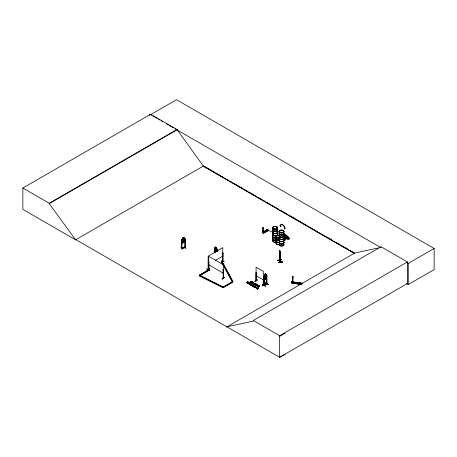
<?xml version="1.0" encoding="UTF-8"?>
<svg xmlns="http://www.w3.org/2000/svg" width="457" height="457" viewBox="0 0 457 457"><rect width="100%" height="100%" fill="white"/><g stroke="black" fill="none" stroke-linecap="round" stroke-linejoin="round"><path stroke-width="0.69" d="M292.309 278.336C292.143 279.124 292.994 274.189 292.914 277.268C291.475 292.817 294.199 271.635 292.394 277.131M292.206 281.535L292.263 281.426M292.44 281.683L292.543 281.683M292.371 278.096L292.417 277.473M263.238 227.472L263.58 228.74A0.863 0.497 60 0 1 263.706 229.922L263.54 232.59L262.935 232.247L263.203 232.025M292.097 281.358L292.08 281.415M292.594 281.621L292.423 281.449M302.306 283.648L292.109 282.095L292.046 281.152L291.897 282.409M262.929 227.649L262.929 228.409L262.981 227.54M262.878 232.322C263.409 232.259 262.986 231.808 262.844 229.425A0.863 0.497 60 0 1 262.969 228.386M280.232 255.966L280.141 256.783L280.284 255.989M300.506 284.431L291.68 283.1L291.817 282.683M292.086 282.209L302.351 283.557L302.374 283.254L301.346 283.094L300.849 284.18M292.172 282.02L292.217 281.261L293.251 281.421L293.251 281.969M257.462 279.93L254.738 281.381M292.137 281.169L292.069 281.449M297.53 283.003L297.638 283.334M265.968 231.213L266.077 230.928L265.574 230.928M273.583 228.454L273.732 228.843L274.051 228.494M273.714 228.649L274.051 228.563L273.503 228.523M276.354 227.129L276.674 226.958M276.594 227.186L276.371 226.98L276.748 227.072M276.908 237.646L276.988 237.309M277.056 237.383C276.542 237.68 277.759 237.68 277.108 237.246M277.376 237.326L277.273 237.703A2.416 1.394 0 0 0 276.748 237.914M277.536 237.549L276.908 237.343M279.913 232.413L280.272 232.167M280.021 232.362L280.341 232.105M280.392 232.476L280.472 232.185L280.084 232.544M283.169 230.728L283.1 230.671M264.037 278.936L264.346 279.827L266.425 278.576L266.665 277.399M264.346 279.827L266.448 278.599L266.694 274.6L265.797 274.748L265.768 273.76M247.934 283.471C248.465 281.798 251.013 284.105 249.402 282.86A0.583 0.337 0 0 0 249.082 282.803C247.123 283.123 249.865 284.951 247.945 283.397M263.083 232.065L263.095 232.807M181.949 248.025C189.535 247.346 180.115 247.094 181.977 248.328L181.937 239.788L181.606 239.856L181.612 248.391L181.669 239.285L182.052 238.84L184.874 238.308L185.302 238.594L185.279 247.654M181.566 248.317L185.216 247.574M184.954 247.734L185.182 247.277M291.72 282.969L301.249 284.385M291.795 282.872L291.76 282.26L292.794 282.42L292.754 283.054L293.211 281.94M292.246 281.866L302.414 283.409L292.183 281.786L291.76 282.7L301.306 284.134M206.787 268.916L209.437 270.567M206.793 268.785L209.563 270.344M262.552 284.597C263.815 283.614 268.43 288.75 262.569 284.568M262.684 284.494L265.471 286.088M251.207 284.26L250.247 284.785L249.653 284.334M251.207 284.437L250.356 284.922A0.606 0.348 0 0 1 249.973 284.86L249.682 284.254L250.499 283.848A0.611 0.354 0 0 1 250.893 283.911L251.099 284.031M181.68 242.096L182.057 243.067L184.891 242.507L185.245 241.365M184.885 242.501L185.302 241.387M280.17 261.747L280.438 261.935L279.558 260.09M280.187 262.09L280.181 252.578M262.941 227.563L263.272 227.449M209.957 268.967L207.101 270.515L209.826 268.922M291.76 282.26L292.794 282.42M292.217 281.261L293.251 281.421M297.678 282.535C296.639 285.425 297.507 281.301 298.707 282.803M298.707 282.694L298.21 283.774M299.626 282.832C298.587 285.722 299.455 281.598 300.655 283.1M300.655 282.992L300.158 284.077M208.878 269.704C207.998 269.282 209.683 269.584 209.015 270.293L199.366 275.902L222.588 287.47L232.95 281.723L222.113 261.495L221.394 261.89L232.23 281.855L232.767 282.163L221.394 261.627M208.575 269.864L208.695 261.341L208.969 269.927M223.107 277.799L223.273 278.324L223.245 264.717L208.598 256.263L208.598 269.887M222.913 252.824L222.668 261.421L222.953 261.273L222.822 252.767L222.725 261.421L222.548 261.073M266.865 283.728L264.135 285.322L264.443 284.854L264.066 284.911L266.562 283.688L264.346 284.871M264.163 276.856L264.135 285.322L264.346 285.094M266.837 283.757L266.739 275.234L266.465 283.854L266.859 283.763L266.739 275.234M265.797 274.817L265.797 273.709L264.906 274.234L264.906 275.274L264.037 276.182M185.234 247.363L184.891 247.437M273.606 228.671L273.714 228.751M277.428 237.429L277.113 237.372M277.29 237.611L277.336 237.297M282.832 230.876L283.134 230.705L282.814 230.814M249.682 284.431L250.499 284.026A0.611 0.354 0 0 1 250.893 284.088L251.099 284.208A0.611 0.354 0 0 0 251.047 284.003M257.011 285.882L257.828 285.476A0.611 0.354 0 0 1 258.216 285.539L258.428 285.659A0.606 0.348 0 0 1 258.536 285.882L257.685 286.373A0.606 0.348 0 0 1 257.297 286.31L257.011 285.705L257.828 285.299A0.611 0.354 0 0 1 258.216 285.362L258.428 285.482A0.606 0.348 0 0 1 258.536 285.711L257.685 286.196A0.606 0.348 0 0 1 257.297 286.133L256.983 285.785M264.934 275.291L264.483 275.897L264.483 277.839L264.934 278.41L265.768 277.925L266.214 276.828L266.214 274.886L265.831 274.766M257.548 289.212L258.508 287.916L256.331 288.333L257.617 288.784L257.548 289.212L258.508 287.916M257.731 288.658L258.188 287.961L257.731 288.658L256.331 288.333M257.348 289.098L257.617 288.784M255.246 287.881C256.006 286.79 255.663 287.939 256.777 287.51M255.572 287.613L256.149 286.973L254.897 287.225L256.149 287.15L255.572 287.79M263.255 284.979L263.363 276.439L263.255 284.945M263.5 284.665L263.512 284.962M255.817 287.247C252.704 288.624 256.925 285.259 254.897 287.396M254.549 287.482L255.354 286.516M254.897 287.225L255.549 286.625M208.243 269.441L208.329 269.424M208.192 269.653L208.175 256.086L222.822 247.631L222.548 261.381L222.85 261.204M222.902 261.301L222.85 260.896M266.745 283.671L264.083 285.231M264.437 285.179L264.409 276.708M266.465 283.546L266.865 283.42L266.591 283.58M266.465 283.854L266.768 283.369M256.308 284.751C255.469 283.9 256.114 285.048 255.486 284.979A0.588 0.337 0 0 1 255.177 284.911C255.137 284.768 255.486 284.334 256.257 284.403C256.263 284.414 255.749 284.237 255.486 285.157A0.588 0.337 0 0 1 255.177 285.088L254.8 284.591L255.623 284.985L255.6 284.145L256.514 284.642M252.71 283.334C250.647 282.592 254.338 283.117 252.772 282.483C250.493 282.523 253.544 284.026 252.047 283.112C252.058 280.969 254.532 283.671 252.378 282.677M298.25 283.329L298.25 282.889L297.73 282.94M273.994 228.734L273.526 228.7M253.978 283.54C253.504 281.643 255.48 284.328 253.149 283.866C251.738 282.917 255.383 283.894 253.544 282.929M199.366 275.902L209.015 270.024L208.478 269.716L199.326 275.268L208.649 279.952M222.588 287.47L232.95 281.461M252.235 282.586L252.081 282.917L252.698 283.151M251.853 285.208L252.024 284.94L251.556 284.814C249.385 285.945 252.064 283.648 252.315 284.917C249.985 286.493 252.961 284.328 251.556 284.814M262.701 232.79L267.659 229.928L262.381 232.607L267.408 229.625L268.402 230.351L263.426 233.213L268.379 230.339L268.15 230.122L263.118 233.03L268.328 230.157M267.591 229.802L262.392 232.624M263.381 233.139L263.872 232.43L263.301 232.973L262.524 232.527L262.958 231.905L262.455 232.562L263.443 233.213M262.581 232.727L267.408 229.74L268.202 230.237M283.346 234.115L286.75 236.046L286.842 235.703L283.437 233.773M286.75 236.046L286.842 235.703M283.346 236.932L286.75 238.862L286.842 238.525L283.437 236.589M286.75 238.862L286.842 238.525M208.421 261.078L208.381 269.539M208.695 261.341L208.94 261.484M221.668 260.359L224.416 261.918M222.713 261.101L222.942 260.953M223.245 278.307L223.085 269.653M223.336 269.796L222.993 269.71M221.953 279.096L224.695 277.336L222.108 279.176M264.352 275.628L266.437 274.411M266.562 283.906L266.837 275.291M265.437 282.917L268.35 284.403L265.586 282.826M256.166 272.286L256.183 280.884L256.291 272.355M256.194 280.741L256.194 272.412M262.164 285.836L264.9 284.254M262.084 285.796L264.894 284.225M75.931 239.679L75.634 239.856L22.85 209.38L22.85 188.027L150.604 114.267L176.979 129.491L203.354 166.074L354.358 253.258M150.604 114.267L150.604 114.661L176.511 99.706L434.15 248.454L434.15 269.59L408.244 284.545L406.393 283.471M22.85 188.027L49.225 203.251L176.979 129.491M285.237 354.106L279.644 357.294L75.896 239.662L75.594 239.834L49.225 203.645L176.979 129.885M75.594 239.834L203.651 165.902M215.51 246.929L215.093 250.048L215.544 251.139L216.384 251.624L216.835 251.053L216.441 247.431L215.51 246.929L215.544 247.951M217.281 251.453L216.995 248.825L214.927 247.597L214.613 247.82L214.624 252.652M214.967 248.511C214.299 247.871 215.533 252.047 214.967 252.738M216.412 248.488L217.343 249.356L217.343 251.453M217.064 251.241L217.161 249.779M217.406 249.922L217.064 249.83M263.54 228.003L263.449 227.7M262.844 229.425L262.872 232.31M215.498 260.313L222.822 256.086M263.261 233.116L268.328 230.225M199.326 275.268L203.599 272.8M204.822 272.098L208.478 269.984L209.015 270.293M284.62 234.807L284.591 237.263L287.933 239.479C288.733 239.097 288.47 237.103 287.904 236.378L284.591 234.824L285.522 235.001M284.591 237.263L284.648 234.847M285.488 238.103L284.62 237.246M288.253 237.583L289.155 238.103L289.121 239.165L288.253 238.623M199.326 275L223.616 287.185L232.767 281.9M223.079 286.876L223.616 287.447L232.767 282.163M246.323 282.557C250.013 280.935 246.1 282.38 248.065 282.54C250.345 281.312 246.557 284.391 247.226 282.432C246.706 283.271 246.055 282.272 246.517 282.843M246.323 282.729L247.968 281.832M247.18 283.226L248.825 282.323M251.344 281.655L252.013 282.043C254.292 280.809 250.505 283.888 251.173 281.929L250.27 282.232L251.91 281.329M250.27 282.232L251.91 281.501M250.27 282.055L252.772 281.998M247.997 283.5L249.014 283.906M247.945 283.574C247.677 282.329 250.567 282.443 249.808 283.449M251.127 282.729L251.841 282.317M251.127 282.552L252.772 281.826M253.555 283.112L254.355 283.454L253.258 283.957M250.562 285.179L251.83 284.477M253.526 283.626C253.589 283.82 252.275 283.231 253.829 283.449M253.978 283.369L252.778 283.3L253.372 283.711M251.23 285.568L252.315 285.094L251.71 284.722M254.538 284.694L254.355 284.414L254.538 284.694L256.051 283.643L255.394 283.986A0.697 0.406 0 0 0 255.103 283.74L253.881 284.088L254.463 284.522M254.618 284.26L255.166 283.797A0.6 0.348 0 0 0 254.726 283.688C254.246 284.945 253.029 283.763 254.732 283.511A0.6 0.348 0 0 1 255.103 283.563A0.697 0.406 0 0 1 255.394 283.808M254.355 284.585L256.051 283.643M252.31 286.013C256.725 284.225 250.887 286.236 253.321 286.396C252.812 287.133 251.487 285.134 253.321 286.573M252.31 286.191L253.955 285.288M255.692 285.185L257.388 284.414L256.84 284.905L257.451 285.099L256.366 285.751L257.342 285.391L256.685 284.82L255.874 285.465L255.692 285.185L255.874 285.465M255.692 285.362L257.388 284.414M256.366 285.574L257.194 285.054L256.84 284.905M256.366 285.751L257.194 285.231L256.685 284.997M258.862 285.756L259.016 286.202C259.627 286.613 259.547 285.459 258.988 285.831M258.862 285.933C257.457 286.865 258.371 287.002 259.016 286.025M258.833 286.093L258.085 286.568L258.593 286.836M258.988 286.008L259.485 285.933M259.17 285.933L259.485 285.756M259.016 286.202L258.428 286.927M226.603 327.018L354.661 253.081L378.253 247.951M226.9 326.841L253.275 321.105L253.275 320.494L381.029 246.734L407.404 261.958L407.404 283.534L279.644 357.294L279.644 335.718L407.404 261.958M381.029 247.346L380.732 247.523L175.14 128.823M407.021 262.701L408.244 263.409L434.15 248.454M279.644 336.335L285.237 333.147M180.903 247.283L182.229 249.413M279.633 260.33L279.621 256.08M298.25 283.243L297.638 283.243M208.421 269.224L208.243 269.75L208.272 261.278M264.272 285.117L264.317 276.656M255.246 287.704L256.777 287.333M262.929 232.276L263.249 232.145M254.549 287.304L255.817 287.07M258.188 288.133L257.285 288.401L258.188 287.961M256.331 288.51L258.508 288.093M298.158 283.283L297.73 283.283M263.409 285.031L263.392 271.429L256.069 267.202L256.057 280.821M184.868 239.2L185.239 239.211L184.868 239.2L184.965 247.745L184.828 247.357M184.622 246.557L185.896 248.677M185.239 247.665L181.697 248.385M182.926 237.686L184.051 237.469M182.069 242.998L184.845 242.45M221.394 261.89L222.113 261.758L232.613 281.101M279.895 251.144L279.667 250.362L280.181 252.601M279.667 251.401L279.707 250.356L279.53 253.389L279.947 255.252L279.952 251.082M279.376 253.846L279.513 250.91L279.793 251.453M280.404 253.789L280.415 262.267L279.575 260.13M279.507 255.097L279.416 253.841L280.187 256.777M279.558 259.805L280.272 262.261L280.232 253.195M277.565 260.296L281.352 259.782M278.456 262.358C290.212 260.97 270.51 263.569 282.249 261.878M278.507 262.632L282.289 262.135M181.937 247.934L182.017 248.311M285.534 240.011L283.311 238.737M265.46 282.872L268.219 284.437M297.833 282.917L298.375 283.157M265.9 231.168L265.574 231.093M249.002 283.723L248.208 283.391L249.076 282.98A0.583 0.337 0 0 1 249.448 283.032L249.785 283.197M254.463 284.345C253.429 284.06 255.36 283.723 255.246 283.894M292.046 282.078L302.34 283.574M292.754 282.335L301.574 283.66M301.346 284.174L292.377 282.803M301.272 284.345L291.72 282.894L292.234 281.883M208.838 270.013L208.849 261.541M184.051 238.508L184.657 238.737L184.657 240.673L184.051 241.627L182.926 241.85L182.326 241.136L182.326 239.194L182.926 238.725L182.874 237.64L184.091 237.423L184.08 238.44M213.665 282.449L218.686 284.951M199.366 275.64L222.588 287.207M257.4 279.901L254.715 281.523M283.346 233.83L286.75 235.761M283.437 234.058L286.842 235.989M283.346 236.646L286.75 238.577M283.437 236.875L286.842 238.811M283.294 238.617L285.511 239.874M264.906 274.234L264.963 275.308M208.449 269.293L208.518 261.13M150.604 114.661L151.833 115.37M153.061 116.078L154.289 116.786M155.511 117.495L157.351 118.557M158.579 119.266L159.807 119.974M161.035 120.682L162.875 121.745M166.554 123.87L168.393 124.932M169.621 125.641L173.3 127.76M204.885 166.611L209.197 169.101M210.431 169.815L212.282 170.884M213.51 171.592L214.744 172.306M215.978 173.014L217.829 174.083M219.063 174.797L220.291 175.511M221.525 176.219L223.376 177.287M224.61 178.002L225.838 178.71M227.689 179.778L228.923 180.492M230.157 181.201L231.385 181.915M233.236 182.983L234.47 183.691M235.703 184.405L242.484 188.318M244.329 189.387L248.031 191.523M249.259 192.231L253.578 194.722M254.806 195.436L256.657 196.504M257.891 197.213L259.125 197.927M260.359 198.641L262.204 199.703M263.438 200.417L264.672 201.131M266.517 202.194L267.751 202.908M268.984 203.622L270.835 204.69M272.069 205.399L273.297 206.113M274.531 206.821L276.382 207.889M277.616 208.603L278.844 209.312M280.695 210.38L281.929 211.094M283.163 211.802L287.476 214.293M288.71 215.007L295.49 218.92M296.719 219.634L301.037 222.125M302.266 222.833L306.584 225.33M307.812 226.038L309.663 227.106M310.897 227.82L312.131 228.529M313.365 229.243L315.21 230.311M316.444 231.019L317.678 231.733M319.523 232.802L320.757 233.51M321.991 234.224L323.225 234.932M325.076 236.001L326.304 236.715M327.538 237.423L331.851 239.919M336.169 242.41L339.865 244.541M341.099 245.255L348.497 249.522M349.725 250.236L354.044 252.727M202.948 166.017L354.449 253.486M262.769 232.053L263.095 232.19M214.899 247.614L215.573 248.002M256.069 275.657L263.392 279.884M258.713 285.848L259.507 286.305M252.378 282.5L252.955 282.837M252.235 282.757L252.989 283.197M247.968 282.003L247.774 281.718M248.825 282.5L248.631 282.215M253.955 285.465L253.761 285.174M257.285 288.224L257.731 288.481M247.18 283.054L247.374 283.34M208.598 264.717L223.245 273.172M253.275 320.494L279.644 335.718M182.709 238.737L184.994 242.233M181.937 239.788L181.606 239.856M279.724 251.059L279.895 251.493M280.135 252.607L279.467 250.916L279.501 260.347L279.547 255.88M263.021 232.207L262.958 231.905M282.249 262.015L278.467 262.524M292.394 278.621L292.537 282.557M408.244 263.409L408.244 284.545M292.046 281.152L291.983 282.42M264.037 276.159L264.037 285.271M263.803 232.39L263.872 232.802M262.815 232.03L262.769 232.67M248.065 282.54L247.226 282.432M214.87 248.568L214.87 252.795M214.67 247.831L214.721 252.595M185.199 239.137L185.216 247.694M181.72 239.314L181.72 242.084M149.57 114.187L149.57 115.587M49.225 203.251L49.225 203.645M278.816 231.962A87.91 58.576 -69.9 0 1 277.667 231.95M273.155 231.596A87.91 58.576 -69.9 0 1 266.625 230.151M251.047 284.18A0.611 0.354 0 0 1 251.156 284.403M279.684 242.324A2.456 1.417 0 0 1 276.719 242.101A2.456 1.417 0 0 1 276.331 240.388M279.667 237.76A2.416 1.394 0 0 1 276.039 236.549A2.416 1.394 0 0 1 279.667 235.344M279.673 237.84A2.428 1.4 0 0 1 276.028 236.629A2.428 1.4 0 0 1 279.673 235.418M279.667 242.444A2.416 1.394 0 0 1 276.748 242.221A2.416 1.394 0 0 1 276.365 240.536M279.661 244.261A2.405 1.388 0 0 1 276.753 244.038A2.428 1.4 0 0 1 276.354 242.41M276.371 242.359A2.405 1.388 0 0 0 276.753 244.038A2.428 1.4 0 0 0 279.673 244.324M279.661 237.954A2.405 1.388 0 0 1 276.051 236.755A2.405 1.388 0 0 1 279.661 235.549M279.673 244.404A2.428 1.4 0 0 1 276.742 244.181A2.428 1.4 0 0 1 276.354 242.49M279.684 239.994A2.456 1.417 0 0 1 276.719 239.771A2.456 1.417 0 0 1 276.331 238.057M276.719 237.766A2.456 1.417 0 0 1 277.822 237.394M279.667 242.05A2.416 1.394 0 0 1 276.748 241.833A2.416 1.394 0 0 1 276.365 240.148A2.456 1.417 0 0 1 273.377 239.891A2.456 1.417 0 0 1 272.983 238.177M279.667 240.108A2.416 1.394 0 0 1 276.748 239.891A2.416 1.394 0 0 1 276.365 238.206M279.684 242.204A2.456 1.417 0 0 1 276.719 241.982A2.456 1.417 0 0 1 276.331 240.268M279.684 239.874A2.456 1.417 0 0 1 276.719 239.651A2.456 1.417 0 0 1 276.331 237.937A2.416 1.394 0 0 1 273.406 237.68A2.416 1.394 0 0 1 273.018 235.995M276.719 237.646A2.456 1.417 0 0 1 277.822 237.274M279.667 239.719A2.416 1.394 0 0 1 276.748 239.497A2.416 1.394 0 0 1 276.365 237.811A2.456 1.417 0 0 1 273.377 237.56A2.456 1.417 0 0 1 272.983 235.846M276.748 237.526A2.416 1.394 0 0 1 277.833 237.16M283.683 235.252A2.456 1.417 0 0 1 281.558 237.377A2.456 1.417 0 0 1 279.433 235.252M283.648 235.395A2.416 1.394 0 0 1 281.558 237.491A2.416 1.394 0 0 1 279.467 235.395M283.643 237.223A2.405 1.388 0 0 1 281.558 239.308A2.405 1.388 0 0 1 279.473 237.223M283.66 237.274A2.428 1.4 0 0 1 281.558 239.371A2.428 1.4 0 0 1 279.456 237.274M283.66 237.349A2.428 1.4 0 0 1 281.558 239.451A2.428 1.4 0 0 1 279.456 237.349M283.683 232.916A2.456 1.417 0 0 1 281.558 235.047A2.456 1.417 0 0 1 279.433 232.916M283.648 235.007A2.416 1.394 0 0 1 281.558 237.097A2.416 1.394 0 0 1 279.467 235.007M283.648 233.064A2.416 1.394 0 0 1 281.558 235.155A2.416 1.394 0 0 1 279.467 233.064M283.683 235.132A2.456 1.417 0 0 1 281.558 237.257A2.456 1.417 0 0 1 279.433 235.132M283.683 232.796A2.456 1.417 0 0 1 281.558 234.927A2.456 1.417 0 0 1 279.433 232.796M283.648 232.676A2.416 1.394 0 0 1 281.558 234.767A2.416 1.394 0 0 1 279.467 232.676M283.648 237.566A2.411 1.394 0 0 1 281.558 239.651A2.411 1.394 0 0 1 279.467 237.566M283.643 243.872A2.405 1.388 0 0 1 281.872 245.946A2.405 1.388 0 0 1 279.233 244.204M283.648 239.714A2.416 1.394 0 0 1 281.872 241.793A2.416 1.394 0 0 1 279.221 240.051M283.648 239.325A2.416 1.394 0 0 1 281.872 241.405A2.416 1.394 0 0 1 279.221 239.657M283.648 242.044A2.416 1.394 0 0 1 281.872 244.129A2.416 1.394 0 0 1 279.221 242.381M283.683 241.902A2.456 1.417 0 0 1 281.878 244.015A2.456 1.417 0 0 1 279.187 242.244M283.683 241.782A2.456 1.417 0 0 1 281.878 243.895A2.456 1.417 0 0 1 279.187 242.124M283.648 241.656A2.416 1.394 0 0 1 281.872 243.735A2.416 1.394 0 0 1 279.221 241.993M283.683 239.565A2.456 1.417 0 0 1 281.878 241.684A2.456 1.417 0 0 1 279.187 239.908M283.683 239.445A2.456 1.417 0 0 1 281.878 241.559A2.456 1.417 0 0 1 279.187 239.788M283.66 243.998A2.428 1.4 0 0 1 281.872 246.089A2.428 1.4 0 0 1 279.216 244.335M277.239 231.528A2.456 1.417 0 0 1 275.114 233.658A2.456 1.417 0 0 1 272.983 231.528M277.205 231.676A2.416 1.394 0 0 1 275.114 233.767A2.416 1.394 0 0 1 273.018 231.676M277.216 233.544A2.428 1.4 0 0 1 275.114 235.646A2.428 1.4 0 0 1 273.012 233.544M277.216 233.63A2.428 1.4 0 0 1 275.114 235.732A2.428 1.4 0 0 1 273.012 233.63M277.239 229.197A2.456 1.417 0 0 1 275.114 231.322A2.456 1.417 0 0 1 272.983 229.197M277.21 231.282A2.422 1.4 0 0 1 275.114 233.384A2.422 1.4 0 0 1 273.018 231.282M277.205 229.345A2.416 1.394 0 0 1 275.114 231.436A2.416 1.394 0 0 1 273.018 229.345M277.239 231.408A2.456 1.417 0 0 1 275.114 233.538A2.456 1.417 0 0 1 272.983 231.408M277.239 229.077A2.456 1.417 0 0 1 275.114 231.202A2.456 1.417 0 0 1 272.983 229.077M277.205 228.951A2.416 1.394 0 0 1 275.114 231.048A2.416 1.394 0 0 1 273.018 228.951M276.319 240.233A2.416 1.394 0 0 1 273.406 240.011A2.416 1.394 0 0 1 273.018 238.326M276.314 242.05A2.405 1.388 0 0 1 273.412 241.827A2.428 1.4 0 0 1 273.012 240.193M273.029 240.148A2.405 1.388 0 0 0 273.412 241.827A2.428 1.4 0 0 0 276.325 242.107M277.199 233.853A2.411 1.394 0 0 1 275.114 235.938A2.411 1.394 0 0 1 273.023 233.853M277.216 233.721A2.428 1.4 0 0 1 275.114 235.823A2.428 1.4 0 0 1 273.012 233.721M276.319 239.839A2.416 1.394 0 0 1 273.406 239.617A2.416 1.394 0 0 1 273.018 237.937M276.342 239.994A2.456 1.417 0 0 1 273.377 239.771A2.456 1.417 0 0 1 272.983 238.057M276.342 237.663A2.456 1.417 0 0 1 273.377 237.44A2.456 1.417 0 0 1 272.983 235.726M276.319 237.509A2.416 1.394 0 0 1 273.406 237.286A2.416 1.394 0 0 1 273.018 235.601M285.814 237.332L286.905 237.531L287.933 238.777L287.11 237.446C288.464 237.846 287.984 236.332 286.899 237.097L285.865 235.806L286.71 237.194L285.814 237.332M250.967 284.368L250.339 284.78A0.606 0.348 0 0 1 249.973 284.688L250.333 284.208L250.967 284.368M250.967 284.197C249.842 285.476 249.756 283.397 250.967 284.197M254.778 286.573C253.646 287.83 253.538 285.796 254.778 286.573M254.778 286.396L253.726 286.653L254.315 286.225A0.611 0.354 0 0 1 254.703 286.288L254.915 286.408A0.606 0.348 0 0 1 255.017 286.636L254.172 287.127A0.606 0.348 0 0 1 253.784 287.065L253.492 286.453L254.315 286.053A0.611 0.354 0 0 1 254.703 286.116L254.915 286.236A0.606 0.348 0 0 1 255.017 286.459L254.149 286.985A0.606 0.348 0 0 1 253.784 286.887L253.755 286.396L254.778 286.396M258.291 285.819C257.148 287.105 257.068 285.025 258.291 285.819M258.291 285.642C257.148 286.933 257.068 284.848 258.291 285.642M288.19 238.588L287.893 238.937L286.208 237.966L285.488 237.029L285.488 236.058L286.208 235.955L287.893 236.926L288.19 237.617C289.578 237.526 289.492 240.251 288.19 238.588M283.7 234.058L283.62 234.59L283.7 234.058M284.42 239.411L283.334 240.051L284.431 239.434M265.62 274.023L265.083 274.68L265.62 274.023M265.768 275.148L264.934 275.64L264.934 277.576L265.768 277.091L265.768 275.148M214.641 250.59L214.887 251.801L214.641 250.59M281.004 226.266L280.438 226.563L279.884 225.632L280.267 225.849A3.262 1.902 59.6 0 1 282.597 224.501A3.262 1.902 59.6 0 1 284.922 228.489L285.305 228.706L284.711 228.986L284.117 228.032L284.5 228.249A2.725 1.588 59.6 0 0 282.557 224.924A2.725 1.588 59.6 0 0 280.615 226.044L281.004 226.266M183.851 237.68L183.131 237.823L183.131 238.166L183.851 238.028L183.851 237.68M184.051 238.851L182.926 239.074L182.926 241.016L184.051 240.793L184.051 238.851M281.358 259.662L277.576 260.347L281.352 259.662M287.893 237.446L286.208 236.475L286.208 237.446L287.927 238.463L287.893 237.446M288.944 238.228L288.641 238.051L288.944 238.851L288.944 238.228M267.825 230.448L266.905 229.917L267.825 230.448M267.488 230.642L266.568 230.111L267.488 230.642M266.985 230.928L266.065 230.402L266.985 230.928M266.534 231.191L265.62 230.659L266.534 231.191M266.031 231.476L265.117 230.951L266.031 231.476M216.23 247.551L215.693 247.243L216.23 247.9L216.23 247.551M216.384 248.854L215.544 248.368L215.544 250.31L216.384 250.796L216.384 248.854M279.947 252.475L279.673 251.807L279.947 254.418L279.947 252.475M279.85 232.402A2.416 1.394 0 0 0 283.894 231.773A2.416 1.394 0 0 0 280.929 230.065A2.416 1.394 0 0 0 279.85 232.402M280.347 232.704A2.428 1.4 0 0 0 283.986 231.488A2.428 1.4 0 0 0 280.347 230.277A2.428 1.4 0 0 0 280.347 232.704M280.352 232.819A2.411 1.394 0 0 0 283.968 231.608A2.411 1.394 0 0 0 280.352 230.402A2.411 1.394 0 0 0 280.352 232.819M273.897 228.911A2.428 1.4 0 0 0 277.542 227.7A2.428 1.4 0 0 0 273.897 226.489A2.428 1.4 0 0 0 273.897 228.911M273.909 229.106A2.411 1.394 0 0 0 277.525 227.894A2.411 1.394 0 0 0 273.909 226.689A2.411 1.394 0 0 0 273.909 229.106M273.897 228.986A2.428 1.4 0 0 0 277.542 227.775A2.428 1.4 0 0 0 273.897 226.558A2.428 1.4 0 0 0 273.897 228.986"/></g></svg>
